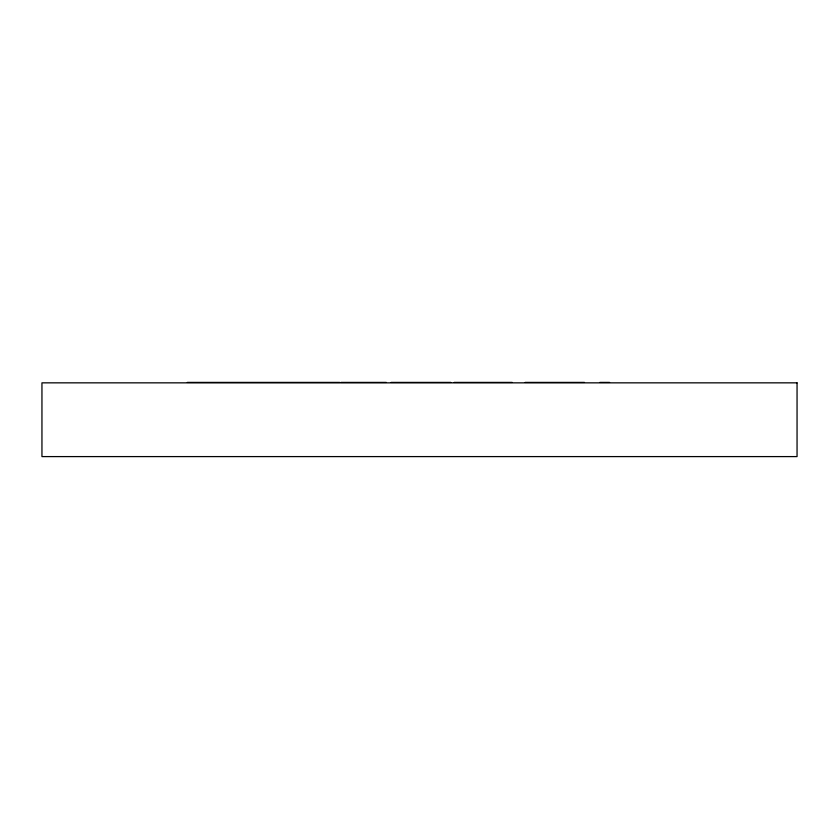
<?xml version="1.0" encoding="UTF-8"?>
<svg xmlns="http://www.w3.org/2000/svg" width="839" height="839" viewBox="0 0 839 839"><rect width="100%" height="100%" fill="white"/><g stroke="black" fill="none" stroke-linecap="round" stroke-linejoin="round"><path stroke-width="1.26" d="M187.349 382.406L339.69 382.406M340.928 382.406L386.276 382.406M391.047 382.406L450.816 382.406M454.109 382.406L512.178 382.406M525.13 382.406L584.489 382.406M599.916 382.406L609.575 382.406M797.05 382.846L41.95 382.846L41.95 456.594L797.05 456.594L797.05 382.846"/></g></svg>
